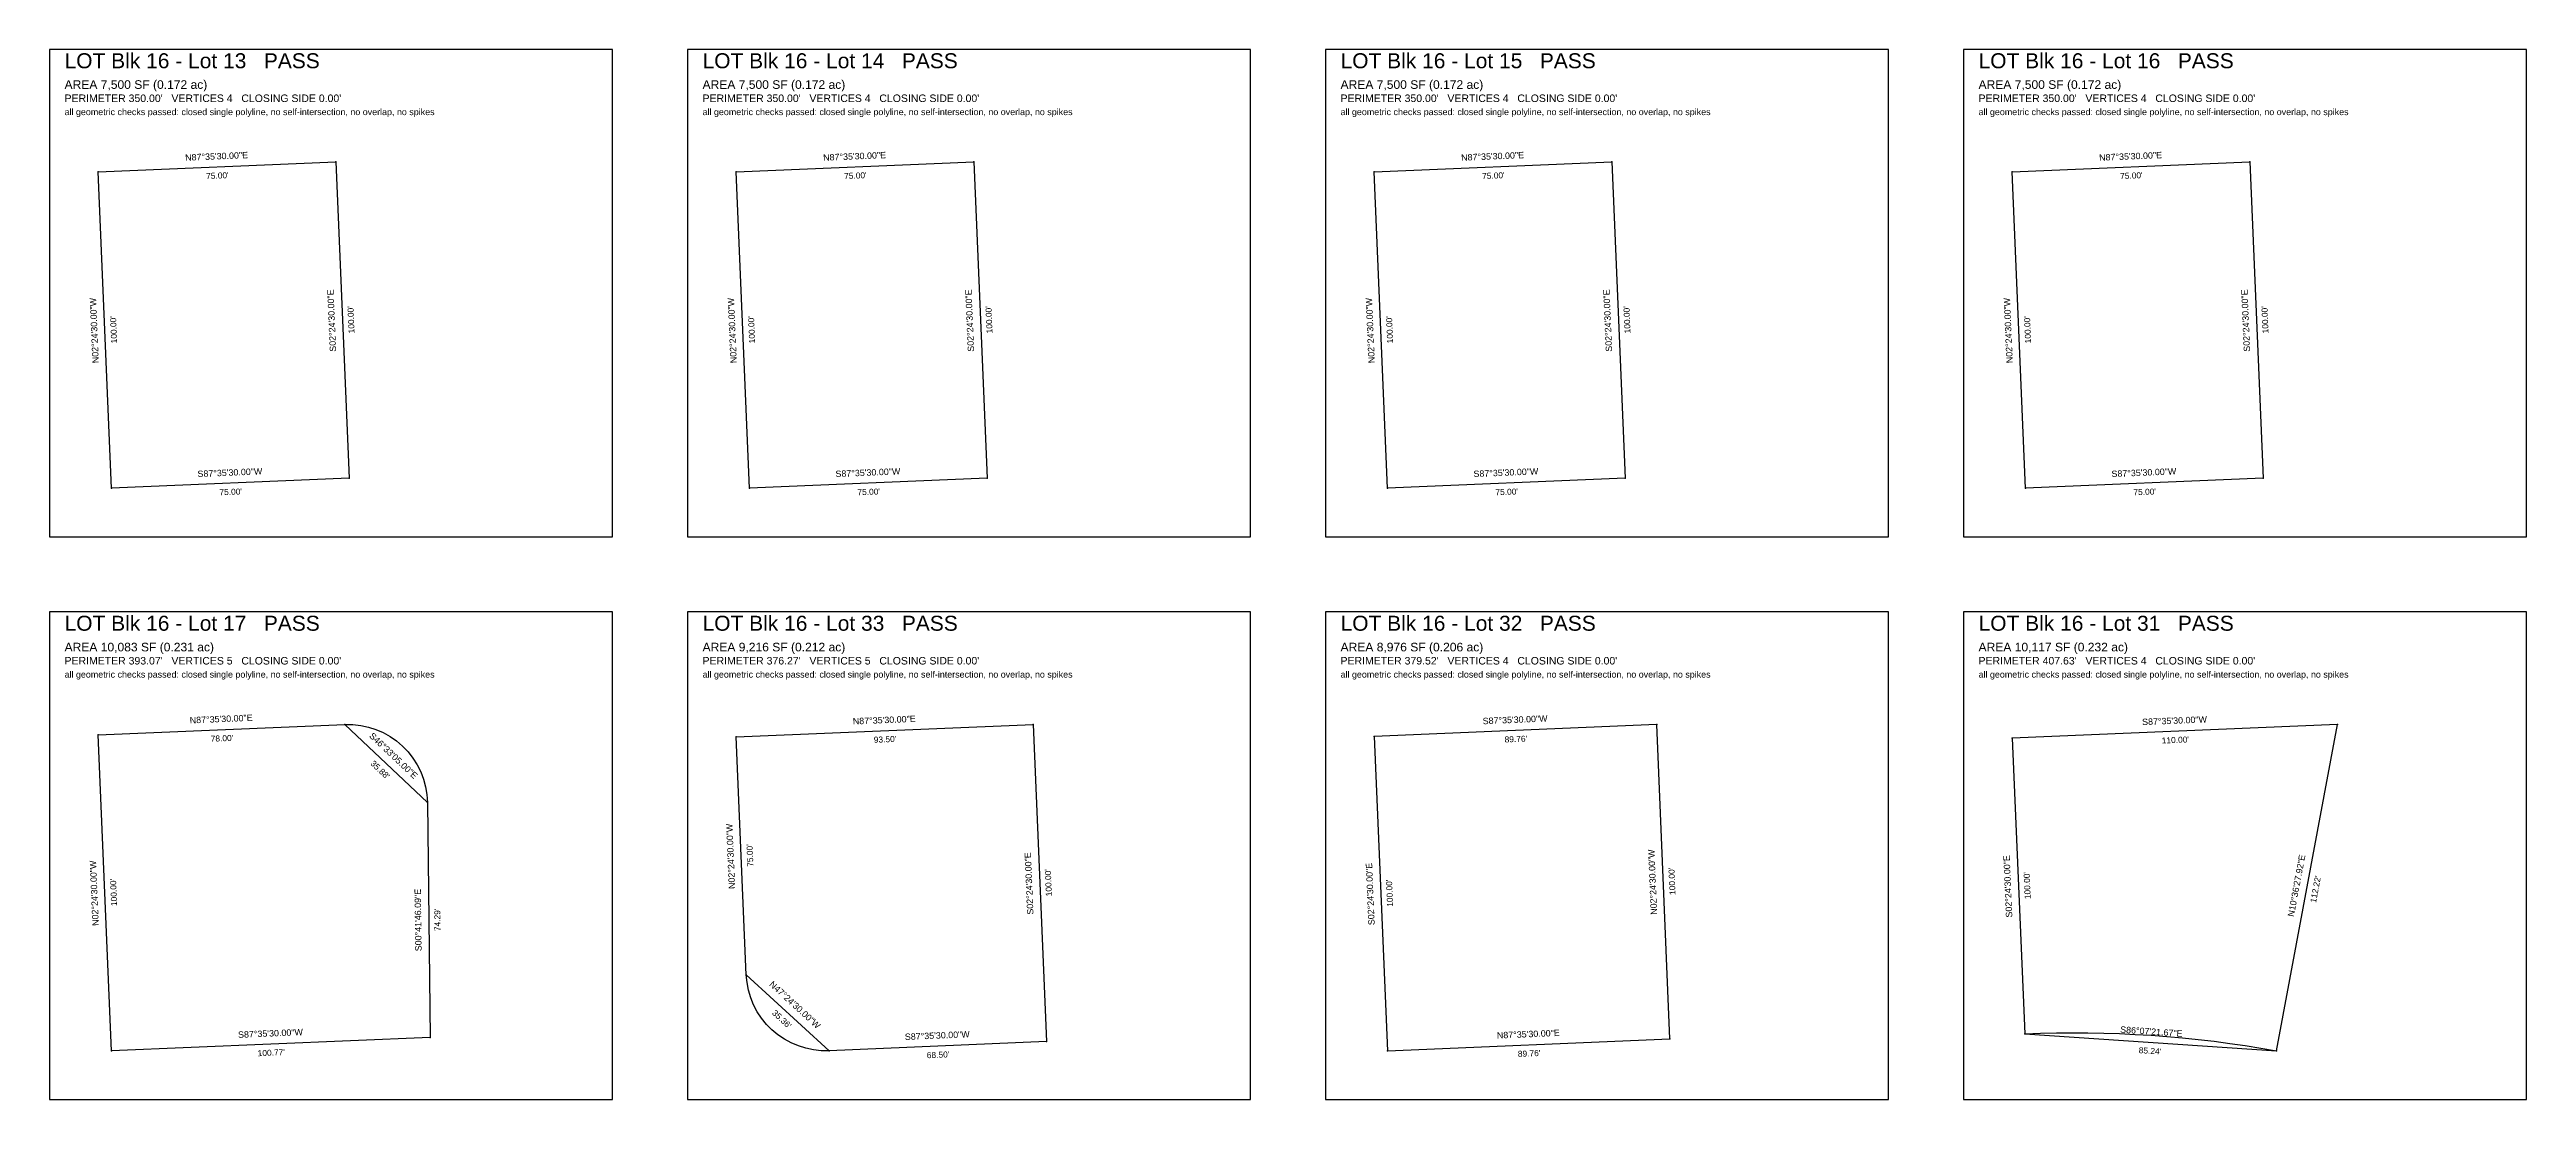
# Model space of a CAD drawing. Extents: x 0 to 1320, y -2400 to 260.
# Drawn here: x 0 to 1320, y -1200 to -640 of the extents above; entities that cross this region are included whole.
import ezdxf
from ezdxf.enums import TextEntityAlignment as Align

# ---------------------------------------------------------------- set-up
doc = ezdxf.new("R2010")
doc.units = 0
for name, pattern in [('ROT_2.41', [0]), ('ROT_316.55', [0]), ('ROT_317.41', [0]), ('ROT_356.12', [0]), ('ROT_79.39', [0]), ('ROT_90.70', [0]), ('ROT_92.41', [0])]:
    doc.linetypes.add(name, pattern=pattern)
for name, color, linetype in [('LOT_POLYLINE', 4, 'CONTINUOUS'), ('SHEET_FRAME', 2, 'CONTINUOUS'), ('SHEET_LABELS', 7, 'CONTINUOUS')]:
    doc.layers.add(name, color=color, linetype=linetype)
doc.styles.get("Standard").update_dxf_attribs({"font": 'Arial'})

msp = doc.modelspace()

# ---------------------------------------------------------------- linework, layer by layer
at = {"layer": 'LOT_POLYLINE'}
for points in [[(33.0943, -874), (26, -705.3207), (152.5094, -700), (159.6038, -868.6793)], [(373.0943, -874), (366, -705.3207), (492.5094, -700), (499.6038, -868.6793)], [(713.0943, -874), (706, -705.3207), (832.5094, -700), (839.6038, -868.6793)], [(1053.0943, -874), (1046, -705.3207), (1172.5094, -700), (1179.6038, -868.6793)], [(33.0857, -1174), (26, -1005.5269), (157.4103, -1000), (201.3342, -1041.6074), (202.856, -1166.8598)], [(366, -1006.6508), (524.1342, -1000), (531.2474, -1169.1275), (415.3951, -1174), (371.3349, -1133.4964)], [(713.0519, -1174), (863.5527, -1167.6702), (856.5008, -1000), (706, -1006.3298)], [(1052.629, -1164.9072), (1186.7893, -1174), (1219.3769, -1000), (1046, -1007.2919)]]:
    msp.add_lwpolyline(points, close=True, dxfattribs=at)
for points in [[(157.4103, -1000), (161.6259, -1000.0337), (165.8169, -1000.4882), (169.9417, -1001.3591), (173.9588, -1002.6376), (177.8281, -1004.3109), (181.511, -1006.3623), (184.9706, -1008.7713), (188.1722, -1011.5137), (191.084, -1014.5623), (193.6767, -1017.8864), (195.9244, -1021.4528), (197.8047, -1025.2259), (199.2988, -1029.1679), (200.3916, -1033.2395), (201.0724, -1037.3998), (201.3342, -1041.6074)], [(415.3951, -1174), (411.2421, -1173.9707), (407.1121, -1173.5345), (403.0447, -1172.6956), (399.0791, -1171.462), (395.2535, -1169.8457), (391.6048, -1167.8622), (388.1681, -1165.5306), (384.9764, -1162.8734), (382.0606, -1159.9161), (379.4486, -1156.6873), (377.1658, -1153.218), (375.2339, -1149.5416), (373.6717, -1145.6936), (372.4942, -1141.711), (371.7128, -1137.6322), (371.3349, -1133.4964)], [(1052.629, -1164.9072), (1061.0449, -1164.6111), (1069.464, -1164.4303), (1077.8848, -1164.3651), (1086.3057, -1164.4153), (1094.7252, -1164.581), (1103.1415, -1164.8621), (1111.5533, -1165.2586), (1119.9588, -1165.7704), (1128.3565, -1166.3974), (1136.7448, -1167.1396), (1145.1221, -1167.9966), (1153.4869, -1168.9685), (1161.8376, -1170.055), (1170.1726, -1171.2559), (1178.4903, -1172.571), (1186.7893, -1174)]]:
    msp.add_lwpolyline(points, dxfattribs=at)
at = {"layer": 'SHEET_FRAME'}
for p, q in [((300, -640), (0, -640)), ((0, -640), (0, -900)), ((300, -900), (300, -640)), ((640, -640), (340, -640)), ((340, -640), (340, -900)), ((640, -900), (640, -640)), ((980, -640), (680, -640)), ((680, -640), (680, -900)), ((980, -900), (980, -640)), ((1320, -640), (1020, -640)), ((1020, -640), (1020, -900)), ((1320, -900), (1320, -640)), ((0, -900), (300, -900)), ((340, -900), (640, -900)), ((680, -900), (980, -900)), ((1020, -900), (1320, -900)), ((300, -940), (0, -940)), ((0, -940), (0, -1200)), ((300, -1200), (300, -940)), ((640, -940), (340, -940)), ((340, -940), (340, -1200)), ((640, -1200), (640, -940)), ((980, -940), (680, -940)), ((680, -940), (680, -1200)), ((980, -1200), (980, -940)), ((1320, -940), (1020, -940)), ((1020, -940), (1020, -1200)), ((1320, -1200), (1320, -940)), ((0, -1200), (300, -1200)), ((340, -1200), (640, -1200)), ((680, -1200), (980, -1200)), ((1020, -1200), (1320, -1200))]:
    msp.add_line(p, q, dxfattribs=at)
at = {"layer": 'SHEET_LABELS'}
for p in [(26, -705.3207), (152.5094, -700), (366, -705.3207), (492.5094, -700), (706, -705.3207), (832.5094, -700), (1046, -705.3207), (1172.5094, -700), (159.6038, -868.6793), (499.6038, -868.6793), (839.6038, -868.6793), (1179.6038, -868.6793), (33.0943, -874), (373.0943, -874), (713.0943, -874), (1053.0943, -874), (157.4103, -1000), (524.1342, -1000), (856.5008, -1000), (1219.3769, -1000), (26, -1005.5269), (366, -1006.6508), (706, -1006.3298), (1046, -1007.2919), (201.3342, -1041.6074), (371.3349, -1133.4964), (33.0857, -1174), (202.856, -1166.8598), (415.3951, -1174), (531.2474, -1169.1275), (713.0519, -1174), (863.5527, -1167.6702), (1052.629, -1164.9072), (1186.7893, -1174)]:
    msp.add_point(p, dxfattribs=at)

# ---------------------------------------------------------------- texts
for s, height, p in [('LOT Blk 16 - Lot 13   PASS', 8, (8, -650)), ('LOT Blk 16 - Lot 14   PASS', 8, (348, -650)), ('LOT Blk 16 - Lot 15   PASS', 8, (688, -650)), ('LOT Blk 16 - Lot 16   PASS', 8, (1028, -650)), ('AREA 7,500 SF (0.172 ac)', 4.6, (8, -661)), ('AREA 7,500 SF (0.172 ac)', 4.6, (348, -661)), ('AREA 7,500 SF (0.172 ac)', 4.6, (688, -661)), ('AREA 7,500 SF (0.172 ac)', 4.6, (1028, -661)), ('all geometric checks passed: closed single polyline, no self-intersection, no overlap, no spikes', 3.4, (8, -675)), ("PERIMETER 350.00'   VERTICES 4   CLOSING SIDE 0.00'", 4, (8, -668)), ('all geometric checks passed: closed single polyline, no self-intersection, no overlap, no spikes', 3.4, (348, -675)), ("PERIMETER 350.00'   VERTICES 4   CLOSING SIDE 0.00'", 4, (348, -668)), ('all geometric checks passed: closed single polyline, no self-intersection, no overlap, no spikes', 3.4, (688, -675)), ("PERIMETER 350.00'   VERTICES 4   CLOSING SIDE 0.00'", 4, (688, -668)), ('all geometric checks passed: closed single polyline, no self-intersection, no overlap, no spikes', 3.4, (1028, -675)), ("PERIMETER 350.00'   VERTICES 4   CLOSING SIDE 0.00'", 4, (1028, -668)), ('LOT Blk 16 - Lot 17   PASS', 8, (8, -950)), ('LOT Blk 16 - Lot 33   PASS', 8, (348, -950)), ('LOT Blk 16 - Lot 32   PASS', 8, (688, -950)), ('LOT Blk 16 - Lot 31   PASS', 8, (1028, -950)), ('AREA 10,083 SF (0.231 ac)', 4.6, (8, -961)), ('AREA 9,216 SF (0.212 ac)', 4.6, (348, -961)), ('AREA 8,976 SF (0.206 ac)', 4.6, (688, -961)), ('AREA 10,117 SF (0.232 ac)', 4.6, (1028, -961)), ('all geometric checks passed: closed single polyline, no self-intersection, no overlap, no spikes', 3.4, (8, -975)), ("PERIMETER 393.07'   VERTICES 5   CLOSING SIDE 0.00'", 4, (8, -968)), ('all geometric checks passed: closed single polyline, no self-intersection, no overlap, no spikes', 3.4, (348, -975)), ("PERIMETER 376.27'   VERTICES 5   CLOSING SIDE 0.00'", 4, (348, -968)), ('all geometric checks passed: closed single polyline, no self-intersection, no overlap, no spikes', 3.4, (688, -975)), ("PERIMETER 379.52'   VERTICES 4   CLOSING SIDE 0.00'", 4, (688, -968)), ('all geometric checks passed: closed single polyline, no self-intersection, no overlap, no spikes', 3.4, (1028, -975)), ("PERIMETER 407.63'   VERTICES 4   CLOSING SIDE 0.00'", 4, (1028, -968))]:
    msp.add_text(s, height=height, dxfattribs=at).set_placement(p)
at = {"layer": 'SHEET_LABELS', "linetype": 'ROT_2.41'}
for s, p in [('N87%%d35\'30.00"E', (89.1287, -699.663)), ('N87%%d35\'30.00"E', (429.1287, -699.663)), ('N87%%d35\'30.00"E', (769.1287, -699.663)), ('N87%%d35\'30.00"E', (1109.1287, -699.663)), ('S87%%d35\'30.00"W', (96.223, -868.3423)), ('S87%%d35\'30.00"W', (436.223, -868.3423)), ('S87%%d35\'30.00"W', (776.223, -868.3423)), ('S87%%d35\'30.00"W', (1116.223, -868.3423)), ('N87%%d35\'30.00"E', (91.5791, -999.7661)), ('N87%%d35\'30.00"E', (444.941, -1000.3281)), ('S87%%d35\'30.00"W', (781.1243, -1000.1675)), ('S87%%d35\'30.00"W', (1132.5624, -1000.6486)), ('S87%%d35\'30.00"W', (117.8448, -1167.4325)), ('S87%%d35\'30.00"W', (473.1951, -1168.5664)), ('N87%%d35\'30.00"E', (788.1762, -1167.8378))]:
    msp.add_text(s, height=3.4, rotation=2.41, dxfattribs=at).set_placement(p, align=Align.BOTTOM_CENTER)
for s, p in [("75.00'", (89.3808, -705.6577)), ("75.00'", (429.3808, -705.6577)), ("75.00'", (769.3808, -705.6577)), ("75.00'", (1109.3808, -705.6577)), ("75.00'", (96.4751, -874.337)), ("75.00'", (436.4751, -874.337)), ("75.00'", (776.4751, -874.337)), ("75.00'", (1116.4751, -874.337)), ("78.00'", (91.8312, -1005.7608)), ("93.50'", (445.1932, -1006.3228)), ("89.76'", (781.3765, -1006.1622)), ("110.00'", (1132.8145, -1006.6433)), ("100.77'", (118.0969, -1173.4272)), ("68.50'", (473.4473, -1174.5611)), ("89.76'", (788.4284, -1173.8325))]:
    msp.add_text(s, height=3.2, rotation=2.41, dxfattribs=at).set_placement(p, align=Align.TOP_CENTER)
at = {"layer": 'SHEET_LABELS', "linetype": 'ROT_92.41'}
for s, p in [('N02%%d24\'30.00"W', (26.5498, -789.7864)), ('S02%%d24\'30.00"E', (153.0593, -784.4657)), ('N02%%d24\'30.00"W', (366.5498, -789.7864)), ('S02%%d24\'30.00"E', (493.0593, -784.4657)), ('N02%%d24\'30.00"W', (706.5498, -789.7864)), ('S02%%d24\'30.00"E', (833.0593, -784.4657)), ('N02%%d24\'30.00"W', (1046.5498, -789.7864)), ('S02%%d24\'30.00"E', (1173.0593, -784.4657)), ('N02%%d24\'30.00"W', (365.6701, -1070.1997)), ('S02%%d24\'30.00"E', (524.6934, -1084.6898)), ('N02%%d24\'30.00"W', (857.0294, -1083.9612)), ('N02%%d24\'30.00"W', (26.5455, -1089.8895)), ('S02%%d24\'30.00"E', (706.5286, -1090.291)), ('S02%%d24\'30.00"E', (1046.3172, -1086.2256))]:
    msp.add_text(s, height=3.4, rotation=92.41, dxfattribs=at).set_placement(p, align=Align.BOTTOM_CENTER)
for s, p in [("100.00'", (159.054, -784.2136)), ("100.00'", (499.054, -784.2136)), ("100.00'", (839.054, -784.2136)), ("100.00'", (1179.054, -784.2136)), ("100.00'", (32.5445, -789.5343)), ("100.00'", (372.5445, -789.5343)), ("100.00'", (712.5445, -789.5343)), ("100.00'", (1052.5445, -789.5343)), ("75.00'", (371.6648, -1069.9476)), ("100.00'", (530.6881, -1084.4377)), ("100.00'", (863.0241, -1083.709)), ("100.00'", (1052.3119, -1085.9735)), ("100.00'", (32.5402, -1089.6374)), ("100.00'", (712.5233, -1090.0388))]:
    msp.add_text(s, height=3.2, rotation=92.41, dxfattribs=at).set_placement(p, align=Align.TOP_CENTER)
at = {"layer": 'SHEET_LABELS', "linetype": 'ROT_316.55'}
msp.add_text('S46%%d33\'05.00"E', height=3.4, rotation=316.55, dxfattribs=at).set_placement((181.4354, -1018.6257), align=Align.BOTTOM_CENTER)
msp.add_text("35.88'", height=3.2, rotation=316.55, dxfattribs=at).set_placement((177.3091, -1022.9817), align=Align.TOP_CENTER)
at = {"layer": 'SHEET_LABELS', "linetype": 'ROT_79.39'}
msp.add_text('N10%%d36\'27.92"E', height=3.4, rotation=79.39, dxfattribs=at).set_placement((1200.1343, -1086.4477), align=Align.BOTTOM_CENTER)
msp.add_text("112.22'", height=3.2, rotation=79.39, dxfattribs=at).set_placement((1206.0318, -1087.5523), align=Align.TOP_CENTER)
at = {"layer": 'SHEET_LABELS', "linetype": 'ROT_90.70'}
msp.add_text('S00%%d41\'46.09"E', height=3.4, rotation=90.7, dxfattribs=at).set_placement((199.0953, -1104.27), align=Align.BOTTOM_CENTER)
msp.add_text("74.29'", height=3.2, rotation=90.7, dxfattribs=at).set_placement((205.0949, -1104.1971), align=Align.TOP_CENTER)
at = {"layer": 'SHEET_LABELS', "linetype": 'ROT_317.41'}
msp.add_text('N47%%d24\'30.00"W', height=3.4, rotation=317.41, dxfattribs=at).set_placement((395.3953, -1151.5396), align=Align.BOTTOM_CENTER)
msp.add_text("35.36'", height=3.2, rotation=317.41, dxfattribs=at).set_placement((391.3347, -1155.9568), align=Align.TOP_CENTER)
at = {"layer": 'SHEET_LABELS', "linetype": 'ROT_356.12'}
msp.add_text('S86%%d07\'21.67"E', height=3.4, rotation=356.12, dxfattribs=at).set_placement((1119.912, -1166.4605), align=Align.BOTTOM_CENTER)
msp.add_text("85.24'", height=3.2, rotation=356.12, dxfattribs=at).set_placement((1119.5063, -1172.4468), align=Align.TOP_CENTER)

doc.saveas('drawing.dxf')
